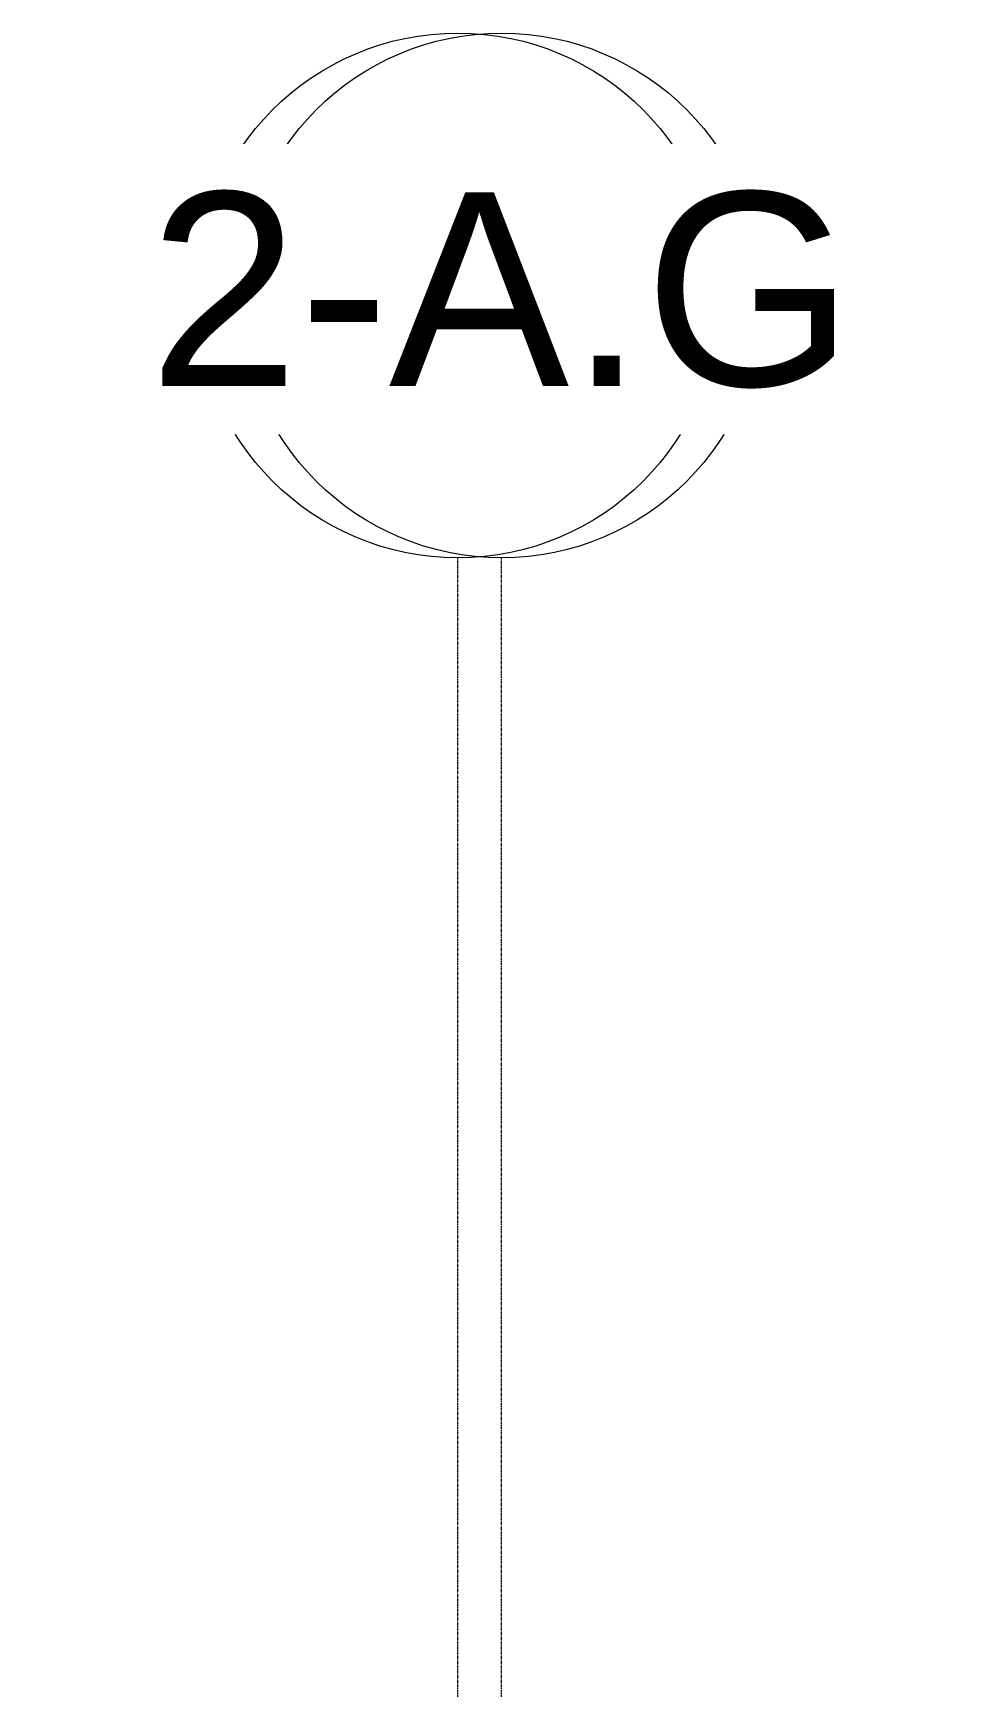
# Model space of a CAD drawing. Header units: inches. Extents: x -54880 to -186, y -132 to 853.
# Drawn here: x -18813 to -18641.5, y 442.1 to 744.7 of the extents above; entities that cross this region are included whole.
import ezdxf

# ---------------------------------------------------------------- set-up
doc = ezdxf.new("R2010")
doc.units = ezdxf.units.IN
doc.header["$MEASUREMENT"] = 0
doc.linetypes.add('Grid Line 1_2_', pattern=[0.875, 0.5, -0.125, 0.125, -0.125])
doc.layers.add('S-GRID', color=1, linetype='Continuous', lineweight=9)
doc.layers.add('S-GRID-IDEN', color=1, linetype='Continuous', lineweight=9)
doc.styles.add('Arial', font='arial.ttf', dxfattribs={"height": 35.407186})

# ---------------------------------------------------------------- blocks, each defined once
blk = doc.blocks.new('Grid - Grid Head - Circle-14747-Section 7')
at = {"layer": 'S-GRID-IDEN'}
blk.add_circle((21143.8, 696.66), 48, dxfattribs=at)

msp = doc.modelspace()

# ---------------------------------------------------------------- linework, layer by layer
at = {"layer": 'S-GRID', "linetype": 'Grid Line 1_2_'}
for p, q in [((-18735.2431, -132), (-18735.2431, 648.65882)), ((-18735.2431, -132), (-18735.2431, 648.65882)), ((-18727.2431, -132), (-18727.2431, 648.65882)), ((-18727.2431, -132), (-18727.2431, 648.65882))]:
    msp.add_line(p, q, dxfattribs=at)

# ---------------------------------------------------------------- block references
at = {"layer": 'S-GRID-IDEN'}
msp.add_blockref('Grid - Grid Head - Circle-14747-Section 7', (-39879.04591, 0), dxfattribs=at)

# ---------------------------------------------------------------- next in the draw order: texts
at = {"layer": 'S-GRID-IDEN', "insert": (-18735.25233, 715.53256), "char_height": 35.407186, "width": 85.104, "attachment_point": 2, "line_spacing_factor": 0.938532, "style": 'Arial', "bg_fill": 3, "box_fill_scale": 1.25, "bg_fill_color": 0, "bg_fill_transparency": 0}
msp.add_mtext('3-1', dxfattribs=at)

# ---------------------------------------------------------------- next in the draw order: block references
at = {"layer": 'S-GRID-IDEN'}
msp.add_blockref('Grid - Grid Head - Circle-14747-Section 7', (-39871.04591, 0), dxfattribs=at)

# ---------------------------------------------------------------- next in the draw order: texts
at = {"layer": 'S-GRID-IDEN', "insert": (-18727.25233, 715.53256), "char_height": 35.407186, "width": 147.312, "attachment_point": 2, "line_spacing_factor": 0.938532, "style": 'Arial', "bg_fill": 3, "box_fill_scale": 1.25, "bg_fill_color": 0, "bg_fill_transparency": 0}
msp.add_mtext('3-1.G', dxfattribs=at)

# ---------------------------------------------------------------- next in the draw order: block references
at = {"layer": 'S-GRID-IDEN'}
msp.add_blockref('Grid - Grid Head - Circle-14747-Section 7', (-39879.04591, 0), dxfattribs=at)

# ---------------------------------------------------------------- next in the draw order: texts
at = {"layer": 'S-GRID-IDEN', "insert": (-18735.25233, 715.53256), "char_height": 35.407186, "width": 91.584, "attachment_point": 2, "line_spacing_factor": 0.938532, "style": 'Arial', "bg_fill": 3, "box_fill_scale": 1.25, "bg_fill_color": 0, "bg_fill_transparency": 0}
msp.add_mtext('2-A', dxfattribs=at)

# ---------------------------------------------------------------- next in the draw order: block references
at = {"layer": 'S-GRID-IDEN'}
msp.add_blockref('Grid - Grid Head - Circle-14747-Section 7', (-39871.04591, 0), dxfattribs=at)

# ---------------------------------------------------------------- next in the draw order: texts
at = {"layer": 'S-GRID-IDEN', "insert": (-18727.25233, 715.53256), "char_height": 35.407186, "width": 153.792, "attachment_point": 2, "line_spacing_factor": 0.938532, "style": 'Arial', "bg_fill": 3, "box_fill_scale": 1.25, "bg_fill_color": 0, "bg_fill_transparency": 0}
msp.add_mtext('2-A.G', dxfattribs=at)

doc.saveas('drawing.dxf')
